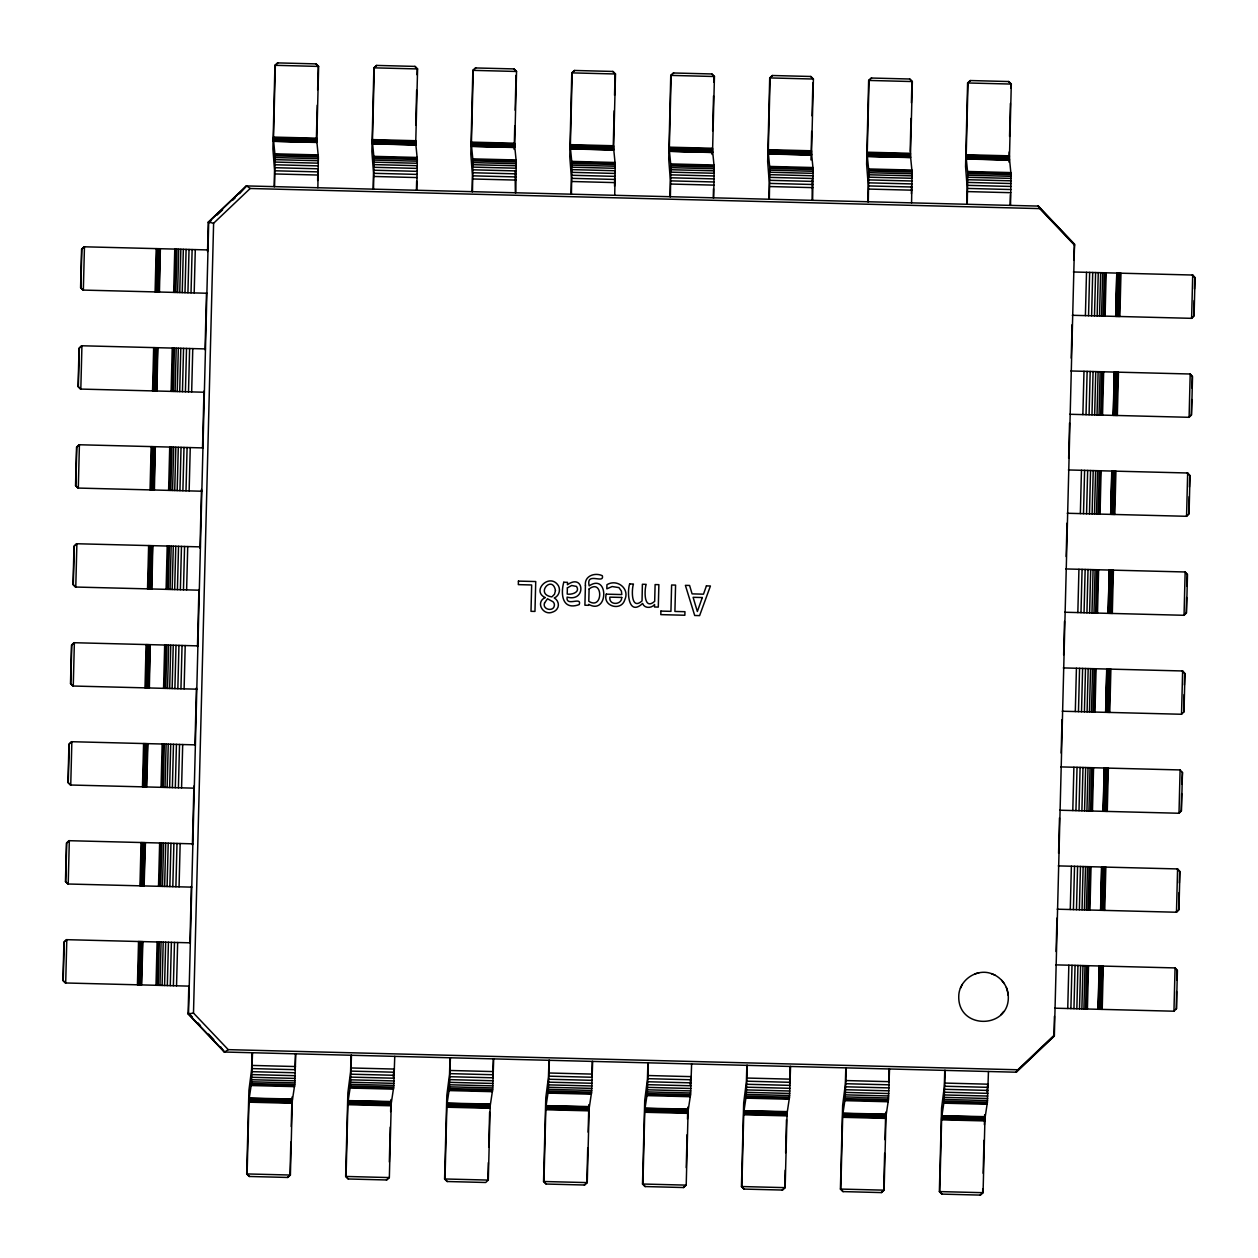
<?xml version="1.0" encoding="UTF-8"?>
<svg xmlns="http://www.w3.org/2000/svg" width="1258" height="1258" viewBox="0 0 1258 1258"><rect width="100%" height="100%" fill="white"/><g stroke="black" fill="none" stroke-linecap="round" stroke-linejoin="round"><path stroke-width="1.5" d="M274.574 186.64L275.077 155.866L273.473 139.607L275.345 65.322L277.829 62.9M317.865 187.741L318.368 156.983L316.764 140.707L318.636 66.422L316.167 63.891L277.546 62.9L274.936 65.306L272.907 148.947L274.527 170.097L274.165 186.624M373.532 189.156L374.035 158.398L372.431 142.123L374.302 67.838L376.771 65.432M416.823 190.257L417.326 159.499L415.722 143.223L417.593 68.938L415.124 66.407L376.488 65.416L373.893 67.838L371.865 151.463L373.484 172.613L373.123 189.14M472.473 191.672L472.992 160.914L471.388 144.639L473.26 70.369L475.728 67.948M515.78 192.773L516.283 162.015L514.679 145.755L516.551 71.47L514.066 68.923L475.445 67.948L472.851 70.354L470.806 153.995L472.426 175.145L472.065 191.672M571.431 194.204L571.934 163.43L570.33 147.17L572.201 72.885L574.686 70.464M614.722 195.305L615.225 164.531L613.621 148.271L615.492 73.986L613.023 71.454L574.403 70.464L571.792 72.87L569.764 156.511L571.384 177.661L571.022 194.188M670.388 196.72L670.891 165.962L669.287 149.686L671.159 75.401L673.628 72.995M713.679 197.821L714.182 167.062L712.578 150.787L714.45 76.502L711.981 73.97L673.345 72.98L670.75 75.401L668.721 159.027L670.341 180.177L669.979 196.704M769.33 199.236L769.849 168.478L768.245 152.202L770.116 77.933L772.585 75.511M812.621 200.337L813.14 169.578L811.536 153.303L813.407 79.034L810.923 76.486L772.302 75.511L769.707 77.917L767.663 161.559L769.283 182.709L768.921 199.236M868.287 201.767L868.791 170.994L867.187 154.734L869.058 80.449L871.542 78.027M911.578 202.868L912.081 172.094L910.477 155.835L912.349 81.55L909.88 79.018L871.244 78.027L868.649 80.433L866.62 164.075L868.24 185.225L867.878 201.752M967.245 204.283L967.748 173.525L966.144 157.25L968.015 82.965L970.484 80.559M1010.536 205.384L1011.039 174.626L1009.435 158.351L1011.306 84.066L1008.837 81.534L970.201 80.543L967.606 82.965L965.562 166.591L967.198 187.741L966.836 204.268M810.985 159.939L811.662 131.382M514.176 149.45L514.758 125.769M712.075 154.498L712.217 148.255M1008.932 162.062L1009.168 151.951M415.282 143.852L415.36 140.692M189.235 986.13L65.29 982.97L62.947 980.438L63.922 942.085L66.391 939.663L190.335 942.824M191.751 887.142L67.806 883.997L65.463 881.449L66.438 843.096L68.907 840.69L192.851 843.835M194.267 788.168L70.338 785.008L67.979 782.476L68.954 744.107L71.439 741.701L195.383 744.862M196.798 689.18L72.854 686.019L70.511 683.487L71.486 645.134L73.955 642.712L197.899 645.873M199.314 590.191L75.37 587.03L73.027 584.498L74.002 546.145L76.471 543.739L200.415 546.884M201.846 491.218L77.902 488.057L75.543 485.525L76.534 447.156L79.002 444.75L202.947 447.911M204.362 392.229L80.418 389.068L78.075 386.536L79.05 348.183L81.518 345.761L205.463 348.922M206.878 293.24L82.934 290.079L80.591 287.547L81.566 249.194L84.05 246.788L207.979 249.933M63.23 980.438L64.205 942.085L66.8 939.679L65.699 982.985L62.947 980.438M65.746 881.465L66.721 843.112L69.316 840.69L68.215 883.997L65.463 881.449M68.262 782.476L69.237 744.123L71.848 741.717L70.747 785.023L67.979 782.476M70.794 683.487L71.769 645.134L74.364 642.728L73.263 686.035L70.511 683.487M73.31 584.514L74.285 546.145L76.895 543.739L75.779 587.046L73.027 584.498M75.826 485.525L76.817 447.172L79.411 444.766L78.31 488.057L75.543 485.525M78.358 386.536L79.333 348.183L81.927 345.777L80.826 389.084L78.075 386.536M80.874 287.563L81.849 249.194L84.459 246.788L83.343 290.095L80.591 287.547M137.437 984.81L138.537 941.503M139.953 885.821L141.069 842.514M142.484 786.848L143.585 743.541M145 687.859L146.101 644.552M147.532 588.87L148.633 545.563M150.048 489.897L151.149 446.59M152.564 390.908L153.665 347.601M155.096 291.919L156.196 248.612M138.113 984.825L139.213 941.519M140.629 885.852L141.729 842.545M143.145 786.863L144.245 743.557M145.676 687.874L146.777 644.568M148.192 588.886L149.293 545.595M150.708 489.912L151.825 446.606M153.24 390.923L154.341 347.617M155.756 291.935L156.857 248.644M138.773 984.841L139.874 941.534M141.289 885.868L142.39 842.561M143.805 786.879L144.906 743.572M146.337 687.89L147.438 644.583M148.853 588.917L149.954 545.61M151.369 489.928L152.485 446.621M153.901 390.939L155.001 347.633M156.417 291.95L157.517 248.659M139.386 984.857L140.487 941.55M141.918 885.884L143.019 842.577M144.434 786.895L145.535 743.588M146.95 687.906L148.067 644.599M149.482 588.933L150.583 545.626M151.998 489.944L153.099 446.637M154.53 390.955L155.63 347.648M157.046 291.982L158.146 248.675M139.968 984.872L141.069 941.566M142.484 885.899L143.601 842.593M145.016 786.91L146.117 743.604M147.532 687.922L148.633 644.615M150.064 588.933L151.164 545.642M152.58 489.96L153.68 446.653M155.096 390.971L156.196 347.664M157.627 291.982L158.728 248.691M140.503 984.888L141.604 941.582M143.019 885.899L144.12 842.593M145.535 786.926L146.651 743.62M148.067 687.937L149.167 644.631M150.583 588.948L151.683 545.642M153.114 489.975L154.215 446.669M155.63 390.986L156.731 347.68M158.146 291.998L159.263 248.691M140.959 984.904L142.06 941.597M143.475 885.915L144.576 842.608M146.007 786.926L147.107 743.635M148.523 687.953L149.623 644.646M151.039 588.964L152.155 545.658M153.57 489.975L154.671 446.669M156.086 391.002L157.187 347.695M158.602 292.013L159.719 248.707M141.336 984.904L142.437 941.597M143.852 885.931L144.953 842.624M146.368 786.942L147.485 743.635M148.9 687.953L150.001 644.646M151.416 588.98L152.517 545.673M153.932 489.991L155.048 446.684M156.464 391.002L157.565 347.695M158.98 292.029L160.081 248.722M141.604 984.92L142.893 941.613M144.12 885.931L145.425 842.64M146.651 786.942L147.941 743.651M149.356 687.969L150.268 644.662M151.888 588.98L152.8 545.673M154.404 490.007L155.316 446.7M156.92 391.018L157.848 347.711M159.452 292.029L160.364 248.722M156.008 985.281L157.108 941.975M158.524 886.308L159.64 843.002M161.055 787.319L162.156 744.013M163.571 688.33L164.672 645.024M166.103 589.342L167.204 546.051M168.619 490.368L169.72 447.062M171.135 391.38L172.236 348.073M173.667 292.391L174.768 249.1M156.873 985.313L157.989 942.006M159.404 886.324L160.505 843.017M161.92 787.335L163.021 744.028M164.452 688.362L165.553 645.055M166.968 589.373L168.069 546.066M169.484 490.384L170.585 447.077M172.016 391.411L173.117 348.104M174.532 292.422L175.633 249.115M158.209 985.344L159.31 942.038M160.725 886.355L161.826 843.049M163.241 787.366L164.342 744.06M165.773 688.393L166.874 645.087M168.289 589.404L169.39 546.098M170.805 490.416L171.921 447.109M173.337 391.442L174.437 348.136M175.853 292.454L176.953 249.147M159.97 985.391L161.071 942.085M162.486 886.403L163.587 843.096M165.002 787.414L166.119 744.107M167.534 688.441L168.635 645.134M170.05 589.452L171.151 546.145M172.582 490.463L173.683 447.156M175.098 391.49L176.199 348.183M177.614 292.501L178.715 249.194M162.109 985.439L163.21 942.132M164.625 886.45L165.726 843.143M167.141 787.477L168.257 744.17M169.673 688.488L170.773 645.181M172.189 589.499L173.29 546.192M174.72 490.526L175.821 447.219M177.236 391.537L178.337 348.23M179.752 292.548L180.853 249.241M164.578 985.501L165.679 942.195M167.094 886.513L168.21 843.206M169.626 787.539L170.726 744.233M172.142 688.551L173.242 645.244M174.673 589.562L175.774 546.255M177.189 490.589L178.29 447.282M179.705 391.6L180.822 348.293M182.237 292.611L183.338 249.304M167.33 985.58L168.43 942.273M169.846 886.591L170.962 843.285M172.377 787.602L173.478 744.296M174.893 688.613L175.994 645.323M177.425 589.64L178.526 546.334M179.941 490.651L181.042 447.345M182.457 391.663L183.558 348.372M184.989 292.689L186.09 249.383M170.286 985.643L171.387 942.336M172.802 886.67L173.903 843.363M175.318 787.681L176.435 744.374M177.85 688.692L178.951 645.385M180.366 589.719L181.466 546.412M182.882 490.73L183.998 447.423M185.413 391.741L186.514 348.435M187.929 292.768L189.03 249.461M173.384 985.722L174.485 942.415M175.9 886.748L177.001 843.442M178.416 787.76L179.532 744.453M180.948 688.771L182.048 645.464M183.464 589.798L184.564 546.491M185.995 490.809L187.096 447.502M188.511 391.82L189.612 348.513M191.027 292.847L192.128 249.54M176.545 985.8L177.645 942.509M179.061 886.827L180.161 843.52M181.577 787.838L182.693 744.532M184.108 688.849L185.209 645.543M186.624 589.876L187.725 546.57M189.14 490.887L190.257 447.581M191.672 391.898L192.773 348.592M194.188 292.925L195.289 249.619M188.81 986.445L188.102 1013.964L224.27 1052.018L1016.291 1072.209L1054.346 1036.026L1074.521 244.162L1038.369 206.092L246.332 185.917L208.278 222.084L207.539 251.569M189.911 943.217L191.358 886.245M192.411 844.967L193.921 786.03M194.974 744.767L196.421 687.78M197.475 646.518L198.921 589.53M199.975 548.268L201.484 489.315M202.522 448.052L203.985 391.081M205.038 349.803L206.485 292.831M1054.377 1035.004L1017.801 1069.772L228.248 1049.644L193.496 1013.067L213.608 223.248L250.185 188.496L1039.753 208.608L1074.489 245.184M295.803 1053.842L294.734 1084.6L292.312 1100.766L290.394 1175.035L287.799 1177.457L249.163 1176.466L246.694 1173.934L248.927 1090.293L251.616 1069.253L252.103 1052.726M252.512 1052.742L251.443 1083.484L249.021 1099.665L247.103 1173.934L249.446 1176.482M290.834 1142.06L289.985 1175.035L287.516 1177.441M291.227 1126.539L291.998 1097.039M316.403 138.176L317.236 105.2M317.645 89.68L318.227 66.407L315.884 63.875M295.394 1053.842L295.001 1068.467M317.645 180.476L317.802 170.773M394.76 1056.374L393.691 1087.116L391.269 1103.282L389.351 1177.567L386.756 1179.973L348.12 1178.982L345.651 1176.45L347.868 1092.825L350.573 1071.769L351.061 1055.258M351.469 1055.258L350.4 1086.016L347.963 1102.181L346.06 1176.466L348.403 1178.998M389.335 1162.03L390.232 1127.121M390.625 1111.616L390.955 1099.555M415.753 125.187L416.634 90.261M417.043 74.757L417.184 68.938L414.841 66.391M416.414 190.241L416.65 181.183M493.702 1058.89L492.649 1089.632L490.211 1105.798L488.293 1180.083L485.698 1182.489L447.077 1181.514L444.593 1178.966L446.826 1095.341L449.531 1074.301L450.002 1057.774M450.411 1057.789L449.358 1088.532L446.92 1104.697L445.002 1178.982L447.361 1181.514M487.884 1180.067L488.34 1162.612M488.733 1147.107L489.614 1112.198M515.151 110.248L516.032 75.338M493.293 1058.874L492.774 1075.826M515.355 192.773L515.072 170.459M592.66 1061.406L591.59 1092.164L589.169 1108.329L587.25 1182.599L584.656 1185.02L546.019 1184.03L543.55 1181.498L545.783 1097.857L548.472 1076.817L548.96 1060.29M549.369 1060.305L548.299 1091.048L545.878 1107.229L543.959 1181.498L546.302 1184.045M587.738 1147.689L586.841 1182.599L584.372 1185.005M588.131 1132.169L588.854 1104.603M613.259 145.739L614.156 110.83M614.549 95.309L615.083 73.97L612.74 71.439M592.251 1061.406L591.889 1075.417M614.549 186.231L614.659 178.337M691.617 1063.938L690.548 1094.68L688.11 1110.845L686.208 1185.13L683.597 1187.536L644.977 1186.546L642.508 1184.014L644.725 1100.388L647.43 1079.333L647.901 1062.821M648.31 1062.821L647.257 1093.579L644.819 1109.745L642.917 1184.03L645.26 1186.561M686.239 1167.66L687.072 1134.685M687.481 1119.164L687.812 1107.119M712.657 130.801L713.538 95.891M713.884 82.32L714.041 76.502L711.698 73.955M713.27 197.805L713.49 188.747M790.559 1066.454L789.505 1097.196L787.068 1113.361L785.149 1187.646L782.555 1190.052L743.934 1189.077L741.449 1186.53L743.682 1102.904L746.387 1081.864L746.859 1065.337M747.268 1065.353L746.214 1096.095L743.777 1112.261L741.858 1186.546L744.217 1189.077M785.196 1170.176L784.74 1187.631L782.272 1190.052M785.637 1152.721L786.47 1119.746M812.055 115.878L812.888 82.902M790.15 1066.438L789.631 1083.39M812.212 200.337L812.133 179.815M889.516 1068.97L888.447 1099.728L886.025 1115.893L884.107 1190.162L881.512 1192.584L842.876 1191.593L840.407 1189.062L842.64 1105.42L845.329 1084.38L845.816 1067.853M846.225 1067.869L845.156 1098.611L842.734 1114.792L840.816 1189.062L843.159 1191.609M883.745 1188.212L884.641 1153.303M884.987 1139.732L885.711 1112.166M910.163 151.369L910.996 118.394M911.405 102.873L911.94 81.534L909.597 79.002M888.777 1081.66L889.107 1068.97M911.405 193.795L911.515 185.901M988.458 1071.502L987.404 1102.244L984.967 1118.409L983.064 1192.694L980.454 1195.1L941.833 1194.109L939.364 1191.578L941.582 1107.936L944.286 1086.896L944.758 1070.385M945.167 1070.385L944.113 1101.143L941.676 1117.308L939.773 1191.593L942.116 1194.125M982.75 1188.794L982.655 1192.678L980.171 1195.1M983.143 1173.289L983.976 1140.314M984.385 1124.794L984.668 1114.682M1009.561 136.43L1010.394 103.455M1010.803 87.934L1010.897 84.066L1008.554 81.518M1010.127 205.368L1010.394 194.503M1008.256 995.613C1010.473 1029.107 957.967 1030.412 958.753 996.446C958.753 980.328 976.523 968.094 991.398 973.613C999.402 976.318 1005.708 983.221 1007.642 991.461C1009.042 1000.959 1007.579 989.842 1006.353 987.467M1015.882 1072.193L1053.937 1036.026L1054.44 1016.37M1056.091 951.52L1056.94 918.12M1058.591 853.286L1059.488 817.904M1061.154 753.07L1062.004 719.67M1063.655 654.82L1064.504 621.421M1066.155 556.571L1067.004 523.171M1068.655 458.321L1069.552 422.955M1071.203 358.121L1072.068 324.706M1073.719 259.871L1074.521 244.162M1067.743 1008.507L1068.844 965.2M1070.275 909.534L1071.376 866.227M1072.791 810.545L1073.892 767.238M1075.307 711.556L1076.423 668.25M1077.839 612.583L1078.939 569.276M1080.355 513.594L1081.455 470.288M1082.871 414.605L1083.987 371.299M1085.402 315.632L1086.503 272.326M1070.888 1008.586L1072.005 965.295M1073.42 909.613L1074.521 866.306M1075.936 810.624L1077.037 767.317M1078.468 711.635L1079.568 668.344M1080.984 612.662L1082.084 569.355M1083.5 513.673L1084.6 470.366M1086.031 414.684L1087.132 371.377M1088.547 315.711L1089.648 272.404M1073.955 1008.664L1075.055 965.373M1076.471 909.691L1077.587 866.385M1079.002 810.702L1080.103 767.396M1081.518 711.714L1082.619 668.407M1084.05 612.74L1085.151 569.434M1086.566 513.751L1087.667 470.445M1089.082 414.763L1090.199 371.456M1091.614 315.789L1092.715 272.483M1076.848 1008.743L1077.949 965.436M1079.364 909.754L1080.465 866.463M1081.896 810.781L1082.996 767.474M1084.412 711.792L1085.512 668.485M1086.928 612.803L1088.028 569.497M1089.459 513.83L1090.56 470.523M1091.975 414.841L1093.076 371.535M1094.491 315.852L1095.608 272.546M1079.506 1008.806L1080.622 965.515M1082.037 909.833L1083.138 866.526M1084.553 810.844L1085.654 767.537M1087.085 711.855L1088.186 668.548M1089.601 612.882L1090.702 569.575M1092.117 513.893L1093.218 470.586M1094.649 414.904L1095.749 371.597M1097.165 315.931L1098.265 272.624M1081.88 1008.869L1082.981 965.562M1084.412 909.896L1085.512 866.589M1086.928 810.907L1088.028 767.6M1089.444 711.918L1090.56 668.611M1091.975 612.945L1093.076 569.638M1094.491 513.956L1095.592 470.649M1097.023 414.967L1098.124 371.66M1099.539 315.994L1100.64 272.687M1083.909 1008.932L1085.009 965.625M1086.425 909.943L1087.525 866.636M1088.941 810.954L1090.041 767.647M1091.472 711.981L1092.573 668.674M1093.988 612.992L1095.089 569.685M1096.504 514.003L1097.621 470.696M1099.036 415.014L1100.137 371.723M1101.552 316.041L1102.653 272.734M1085.528 1008.963L1086.629 965.657M1088.044 909.99L1089.161 866.683M1090.576 811.001L1091.677 767.694M1093.092 712.012L1094.193 668.706M1095.624 613.023L1096.724 569.732M1098.14 514.05L1099.24 470.744M1100.656 415.061L1101.756 371.755M1103.187 316.072L1104.288 272.782M1086.708 1008.995L1087.808 965.688M1089.224 910.006L1090.324 866.715M1091.74 811.033L1092.856 767.726M1094.271 712.044L1095.372 668.737M1096.787 613.055L1097.888 569.748M1099.319 514.082L1100.42 470.775M1101.835 415.093L1102.936 371.786M1104.351 316.104L1105.467 272.797M1087.415 1009.01L1088.516 965.704M1089.931 910.037L1091.048 866.731M1092.463 811.048L1093.564 767.742M1094.979 712.059L1096.08 668.753M1097.511 613.086L1098.611 569.78M1100.027 514.097L1101.127 470.791M1102.543 415.109L1103.659 371.802M1105.074 316.135L1106.175 272.829M1098.045 1009.278L1099.146 965.987M1100.561 910.305L1101.662 866.998L1100.719 910.305M1103.077 811.316L1104.194 768.009M1105.609 712.327L1106.71 669.036M1109.226 570.047L1108.125 613.354L1109.383 570.047M1110.657 514.365L1111.757 471.058M1113.173 415.376L1114.274 372.069M1115.689 316.403L1116.79 273.096L1115.846 316.403M1098.203 1009.293L1099.303 965.987M1103.235 811.316L1104.351 768.009M1105.766 712.342L1106.867 669.036M1110.814 514.365L1111.915 471.058M1113.33 415.392L1114.431 372.085M1098.438 1009.293L1099.539 965.987M1100.97 910.305L1102.071 867.014M1103.486 811.331L1104.587 768.025M1106.002 712.342L1107.103 669.036M1108.534 613.354L1109.635 570.047M1111.05 514.38L1112.151 471.074M1113.566 415.392L1114.682 372.085M1116.098 316.403L1117.198 273.096M1098.784 1009.309L1099.885 966.002M1101.3 910.32L1102.417 867.014M1103.832 811.331L1104.933 768.025M1106.348 712.358L1107.449 669.052M1108.88 613.369L1109.981 570.063M1111.396 514.38L1112.497 471.074M1113.912 415.407L1115.013 372.101M1116.444 316.418L1117.544 273.112M1099.225 1009.309L1100.325 966.002M1101.741 910.336L1102.841 867.029M1104.257 811.347L1105.357 768.04M1106.788 712.358L1107.889 669.052M1109.304 613.385L1110.405 570.078M1111.82 514.396L1112.937 471.09M1114.352 415.407L1115.453 372.101M1116.868 316.434L1117.969 273.128M1099.712 1009.325L1100.813 966.018M1102.228 910.352L1103.345 867.045M1104.76 811.363L1105.861 768.056M1107.276 712.374L1108.377 669.067M1109.808 613.385L1110.908 570.094M1112.324 514.412L1113.424 471.105M1114.84 415.423L1115.956 372.116M1117.371 316.434L1118.472 273.143M1100.294 1009.341L1101.395 966.034M1102.81 910.352L1103.911 867.061M1105.326 811.379L1106.427 768.072M1107.858 712.39L1108.958 669.083M1110.374 613.401L1111.474 570.094M1112.89 514.428L1114.006 471.121M1115.421 415.439L1116.522 372.132M1117.937 316.45L1119.038 273.143M1100.892 1009.356L1102.008 966.05M1103.423 910.367L1104.524 867.077M1105.939 811.394L1107.04 768.088M1108.471 712.405L1109.572 669.099M1110.987 613.417L1112.088 570.11M1113.503 514.443L1114.604 471.137M1116.035 415.454L1117.135 372.148M1118.551 316.466L1119.651 273.159M1101.552 1009.372L1102.653 966.065M1104.068 910.383L1105.169 867.092M1106.6 811.41L1107.7 768.103M1109.116 712.421L1110.216 669.114M1111.632 613.432L1112.748 570.141M1114.163 514.459L1115.264 471.152M1116.679 415.47L1117.78 372.164M1119.195 316.481L1120.312 273.175M1102.212 1009.388L1103.313 966.081M1104.744 910.415L1105.845 867.108M1107.26 811.426L1108.361 768.119M1109.776 712.437L1110.893 669.13M1112.308 613.464L1113.409 570.157M1114.824 514.475L1115.925 471.168M1117.34 415.486L1118.456 372.179M1119.872 316.497L1120.972 273.206M1054.644 1008.177L1173.95 1011.212L1175.066 967.921L1055.745 964.87M1057.176 909.188L1176.482 912.239L1177.582 868.932L1058.277 865.897M1059.692 810.215L1178.998 813.25L1180.098 769.943L1060.793 766.908M1062.208 711.226L1181.529 714.261L1182.63 670.97L1063.309 667.919M1064.74 612.237L1184.045 615.288L1185.146 571.981L1065.841 568.946M1067.256 513.264L1186.561 516.299L1187.662 472.992L1068.356 469.957M1069.772 414.275L1189.093 417.31L1190.194 374.003L1070.888 370.968M1072.303 315.286L1191.609 318.337L1192.71 275.03L1073.404 271.98M1176.592 991.54L1176.434 1008.806L1177.409 970.453L1175.066 967.921M1176.875 980.029L1177.126 970.437L1174.658 967.905M1176.073 912.223L1178.667 909.817L1179.108 892.551M1179.359 882.959L1179.642 871.464L1177.174 868.916M1178.589 813.234L1181.183 810.828L1181.624 793.578M1181.875 783.986L1182.457 772.475L1181.466 810.844L1178.998 813.25M1184.155 694.589L1183.998 711.855L1184.973 673.502L1182.63 670.97M1184.391 684.997L1184.69 673.486L1182.221 670.954M1183.636 615.272L1186.231 612.866L1186.624 597.519M1186.923 586.008L1187.206 574.513L1184.737 571.965M1186.152 516.283L1188.763 513.877L1189.203 496.627M1189.439 487.035L1189.738 475.524L1187.253 472.977M1188.684 417.31L1191.279 414.888L1191.672 399.557M1191.955 388.046L1192.254 376.535L1189.785 374.003M1191.2 318.321L1193.795 315.915L1194.188 300.568M1194.487 289.057L1194.77 277.562L1192.301 275.015M1176.482 912.239L1178.95 909.817L1179.925 871.464L1177.582 868.932M1184.045 615.288L1186.514 612.866L1187.489 574.513L1185.146 571.981M1186.561 516.299L1189.046 513.893L1190.021 475.524L1187.662 472.992M1189.093 417.31L1191.562 414.904L1192.537 376.551L1190.194 374.003M1191.609 318.337L1194.078 315.915L1195.053 277.562L1192.71 275.03M690.878 1076.612L690.076 1084.412M987.734 1084.176L986.932 1091.975M394.006 1069.725L393.219 1076.848M960.436 988.238L962.26 984.464M246.332 185.917L239.523 193.716M1016.291 1072.209L1017.801 1069.772M1000.975 1014.656L1003.695 1011.463M386.458 1179.973L388.942 1177.551M683.314 1187.536L685.799 1185.115M1181.529 714.261L1183.998 711.855M881.229 1192.568L883.698 1190.162M1173.95 1011.212L1176.434 1008.806M211.391 220.449L208.576 223.122L208.278 222.084L213.608 223.248M217.021 215.102L222.635 209.756M232.478 200.399L235.293 197.726M228.248 1049.644L224.679 1052.034L188.527 1013.964L208.702 222.1L246.741 185.932L250.185 188.496M978.96 972.764L974.919 973.881M193.496 1013.067L188.102 1013.964L188.448 1012.942L192.458 1017.156M274.936 65.306L318.636 66.422M373.893 67.838L417.593 68.938M472.851 70.354L516.551 71.47M571.792 72.87L615.492 73.986M670.75 75.401L714.45 76.502M769.707 77.917L813.407 79.034M868.649 80.433L912.349 81.55M967.606 82.965L1011.306 84.066M273.521 137.091L316.812 138.191M372.478 139.607L415.769 140.707M471.42 142.123L514.711 143.223M570.377 144.654L613.668 145.755M669.335 147.17L712.626 148.271M768.276 149.686L811.567 150.787M867.234 152.202L910.525 153.319M966.191 154.734L1009.482 155.835M273.505 137.751L316.796 138.852M372.462 140.267L415.753 141.383M471.404 142.799L514.695 143.899M570.361 145.315L613.652 146.415M669.319 147.831L712.61 148.947M768.261 150.362L811.552 151.463M867.218 152.878L910.509 153.979M966.175 155.394L1009.466 156.511M273.489 138.411L316.78 139.512M372.447 140.927L415.738 142.028M471.404 143.443L514.695 144.544M570.346 145.975L613.637 147.076M669.303 148.491L712.594 149.592M768.245 151.007L811.552 152.108M867.202 153.539L910.493 154.64M966.16 156.055L1009.451 157.156M273.489 139.025L316.78 140.125M372.431 141.556L415.722 142.657M471.388 144.072L514.679 145.173M570.346 146.588L613.637 147.689M669.287 149.104L712.578 150.221M768.245 151.636L811.536 152.737M867.202 154.152L910.493 155.253M966.144 156.668L1009.435 157.785M273.473 139.607L316.764 140.707M372.431 142.123L415.722 143.223M471.388 144.639L514.679 145.755M570.33 147.17L613.621 148.271M669.287 149.686L712.578 150.787M768.245 152.202L811.536 153.303M867.187 154.734L910.477 155.835M966.144 157.25L1009.435 158.351M273.473 140.11L316.764 141.226M372.431 142.641L415.722 143.742M471.373 145.157L514.664 146.258M570.33 147.673L613.621 148.79M669.287 150.205L712.578 151.306M768.229 152.721L811.52 153.822M867.187 155.237L910.477 156.354M966.144 157.769L1009.435 158.87M273.473 140.566L316.764 141.667M372.431 143.082L415.722 144.183M471.388 145.598L514.679 146.699M570.33 148.13L613.621 149.23M669.287 150.645L712.578 151.746M768.229 153.162L811.536 154.262M867.187 155.693L910.477 156.794M966.144 158.209L1009.435 159.31M273.489 140.912L316.78 142.012M372.431 143.443L415.722 144.544M471.388 145.959L514.679 147.06M570.346 148.475L613.637 149.576M669.287 151.007L712.578 152.108M768.245 153.523L811.536 154.624M867.187 156.039L910.477 157.14M966.144 158.571L1009.435 159.672M273.489 141.179L316.78 142.28M372.447 143.711L415.738 144.812M471.388 146.227L514.695 147.328M570.346 148.743L613.637 149.844M712.594 152.375L669.303 151.275L712.61 152.532M768.245 153.791L811.536 154.891M867.202 156.306L910.493 157.407M966.16 158.838L1009.451 159.939M273.505 141.352L316.796 142.453M372.462 143.868L415.753 144.969M471.404 146.4L514.695 147.5M570.361 148.916L613.652 150.017M768.261 153.963L811.552 155.064M867.218 156.479L910.509 157.58M966.16 158.995L1009.451 160.096M274.983 153.822L318.274 154.923M373.941 156.354L417.231 157.454M472.882 158.87L516.173 159.97M571.84 161.386L615.131 162.486M670.797 163.917L714.088 165.018M769.739 166.433L813.03 167.534M868.696 168.949L911.987 170.05M967.638 171.481L1010.945 172.582M275.046 154.624L318.337 155.725M373.988 157.14L417.279 158.241M472.945 159.656L516.236 160.757M571.903 162.188L615.193 163.288M670.844 164.704L714.135 165.804M769.802 167.22L813.093 168.32M868.759 169.751L912.05 170.852M967.701 172.267L1010.992 173.368M275.077 155.866L318.368 156.983M374.035 158.398L417.326 159.499M472.992 160.914L516.283 162.015M571.934 163.43L615.225 164.531M670.891 165.962L714.182 167.062M769.849 168.478L813.14 169.578M868.791 170.994L912.081 172.094M967.748 173.525L1011.039 174.626M275.109 157.565L318.4 158.665M374.066 160.081L417.357 161.181M473.008 162.597L516.299 163.713M571.965 165.128L615.256 166.229M670.923 167.644L714.214 168.745M769.865 170.16L813.155 171.277M868.822 172.692L912.113 173.793M967.764 175.208L1011.055 176.309M275.109 159.64L318.416 160.741M374.066 162.156L417.357 163.273M473.024 164.688L516.315 165.789M571.965 167.204L615.256 168.305M670.923 169.72L714.214 170.836M769.88 172.252L813.171 173.352M868.822 174.768L912.113 175.868M967.779 177.284L1011.07 178.4M275.109 162.062L318.4 163.178M374.051 164.594L417.357 165.694M473.008 167.11L516.299 168.21M571.965 169.626L615.256 170.742M670.907 172.157L714.198 173.258M769.865 174.673L813.155 175.774M868.822 177.189L912.113 178.29M967.764 179.721L1011.055 180.822M275.077 164.782L318.368 165.883M374.035 167.298L417.326 168.399M472.977 169.814L516.267 170.931M571.934 172.346L615.225 173.447M670.891 174.862L714.182 175.963M769.833 177.378L813.124 178.494M868.791 179.91L912.081 181.01M967.748 182.426L1011.039 183.526M275.03 167.707L318.321 168.808M373.988 170.223L417.279 171.34M472.945 172.755L516.236 173.856M571.887 175.271L615.178 176.372M670.844 177.787L714.135 178.903M769.786 180.319L813.093 181.419M868.743 182.835L912.034 183.935M967.701 185.351L1010.992 186.451M274.967 170.789L318.274 171.89M373.925 173.305L417.216 174.406M472.882 175.837L516.173 176.938M571.824 178.353L615.115 179.454M670.781 180.869L714.072 181.97M769.739 183.401L813.03 184.501M868.68 185.917L911.971 187.017M967.638 188.433L1010.929 189.533M274.904 173.95L318.195 175.051M373.846 176.466L417.137 177.567M472.804 178.982L516.095 180.083M571.761 181.498L615.052 182.614M670.703 184.03L713.994 185.13M769.66 186.546L812.951 187.646M868.618 189.062L911.908 190.178M967.559 191.593L1010.85 192.694M991.398 973.613L995.251 975.265M1001.793 980.407L1004.403 983.756M252.182 1065.432L295.473 1066.532M351.139 1067.963L394.43 1069.064M450.097 1070.479L493.388 1071.58M549.038 1072.995L592.329 1074.096M647.996 1075.527L691.287 1076.628M746.953 1078.043L790.244 1079.144M845.895 1080.559L889.186 1081.66M944.852 1083.075L988.143 1084.192M252.103 1068.592L295.394 1069.693M351.061 1071.108L394.352 1072.209M450.002 1073.64L493.293 1074.741M548.96 1076.156L592.251 1077.257M647.901 1078.672L691.192 1079.773M746.859 1081.188L790.15 1082.305M845.816 1083.72L889.107 1084.821M944.758 1086.236L988.049 1087.337M252.009 1071.674L295.3 1072.775M350.951 1074.19L394.241 1075.291M449.908 1076.706L493.199 1077.807M548.865 1079.238L592.156 1080.339M647.807 1081.754L691.098 1082.855M746.765 1084.27L790.055 1085.371M845.722 1086.802L889.013 1087.903M944.664 1089.318L987.955 1090.419M251.899 1074.599L295.19 1075.7M350.856 1077.115L394.147 1078.216M449.798 1079.631L493.089 1080.748M548.755 1082.163L592.046 1083.264M647.713 1084.679L691.004 1085.78M746.654 1087.195L789.945 1088.312M845.612 1089.727L888.903 1090.828M944.554 1092.243L987.86 1093.344M251.789 1077.304L295.08 1078.405M350.746 1079.82L394.037 1080.937M449.688 1082.352L492.979 1083.453M548.645 1084.868L591.936 1085.968M647.603 1087.384L690.894 1088.485M746.544 1089.915L789.835 1091.016M845.502 1092.431L888.793 1093.532M944.444 1094.947L987.734 1096.048M251.679 1079.726L294.97 1080.826M350.62 1082.242L393.911 1083.358M449.578 1084.773L492.869 1085.874M548.535 1087.289L591.826 1088.39M647.477 1089.805L690.768 1090.922M746.434 1092.337L789.725 1093.438M845.392 1094.853L888.683 1095.954M944.333 1097.369L987.624 1098.486M251.569 1081.801L294.859 1082.902M350.51 1084.333L393.801 1085.434M449.468 1086.849L492.759 1087.95M548.409 1089.365L591.7 1090.466M647.367 1091.897L690.658 1092.998M746.324 1094.413L789.615 1095.514M845.266 1096.929L888.557 1098.03M944.223 1099.461L987.514 1100.561M251.443 1083.484L294.734 1084.6M350.4 1086.016L393.691 1087.116M449.358 1088.532L492.649 1089.632M548.299 1091.048L591.59 1092.164M647.257 1093.579L690.548 1094.68M746.214 1096.095L789.505 1097.196M845.156 1098.611L888.447 1099.728M944.113 1101.143L987.404 1102.244M251.348 1084.742L294.639 1085.843M350.29 1087.258L393.581 1088.359M449.248 1089.79L492.538 1090.89M548.205 1092.306L591.496 1093.406M647.147 1094.822L690.438 1095.922M746.104 1097.353L789.395 1098.454M845.062 1099.869L888.352 1100.97M944.003 1102.385L987.294 1103.486M251.238 1085.528L294.545 1086.629M350.196 1088.044L393.487 1089.161M449.153 1090.576L492.444 1091.677M548.095 1093.092L591.386 1094.193M647.052 1095.608L690.343 1096.724M746.01 1098.14L789.301 1099.24M844.951 1100.656L888.242 1101.756M943.909 1103.172L987.2 1104.272M249.115 1098.077L292.422 1099.02M348.057 1100.608L391.38 1101.536M447.015 1103.124L490.321 1104.052M545.972 1105.64L589.279 1106.584M644.914 1108.172L688.236 1109.1M743.871 1110.688L787.178 1111.616M842.829 1113.204L886.135 1114.148M941.77 1115.736L985.093 1116.664M249.084 1098.344L292.375 1099.445M348.041 1100.86L391.332 1101.977M446.999 1103.392L490.29 1104.493M545.941 1105.908L589.231 1107.009M644.898 1108.424L688.189 1109.54M743.855 1110.956L787.146 1112.056M842.797 1113.472L886.088 1114.572M941.755 1115.988L985.045 1117.104M249.068 1098.706L292.359 1099.806M348.026 1101.222L391.317 1102.322M446.967 1103.753L490.258 1104.854M545.925 1106.269L589.216 1107.37M644.867 1108.785L688.157 1109.886M743.824 1111.317L787.115 1112.418M842.781 1113.833L886.072 1114.934M941.723 1116.349L985.014 1117.45M249.037 1099.146L292.328 1100.247M347.994 1101.662L391.285 1102.763M446.952 1104.194L490.243 1105.295M545.893 1106.71L589.184 1107.811M644.851 1109.226L688.142 1110.327M743.808 1111.757L787.099 1112.858M842.75 1114.274L886.041 1115.374M941.707 1116.79L984.998 1117.89M249.021 1099.665L292.312 1100.766M347.963 1102.181L391.269 1103.282M446.92 1104.697L490.211 1105.798M545.878 1107.229L589.169 1108.329M644.819 1109.745L688.11 1110.845M743.777 1112.261L787.068 1113.361M842.734 1114.792L886.025 1115.893M941.676 1117.308L984.967 1118.409M248.99 1100.231L292.281 1101.332M347.947 1102.747L391.238 1103.864M446.904 1105.279L490.195 1106.38M545.846 1107.795L589.137 1108.896M644.804 1110.311L688.095 1111.427M743.761 1112.843L787.052 1113.943M842.703 1115.359L885.994 1116.459M941.66 1117.875L984.951 1118.975M248.974 1100.86L292.265 1101.961M347.931 1103.376L391.222 1104.477M446.873 1105.892L490.164 1106.993M545.83 1108.424L589.121 1109.525M644.772 1110.94L688.079 1112.041M743.73 1113.456L787.021 1114.557M842.687 1115.988L885.978 1117.088M941.629 1118.504L984.92 1119.604M248.958 1101.505L292.249 1102.606M347.9 1104.021L391.191 1105.137M446.857 1106.553L490.148 1107.653M545.815 1109.069L589.106 1110.169M644.756 1111.585L688.047 1112.701M743.714 1114.116L787.005 1115.217M842.656 1116.632L885.947 1117.733M941.613 1119.148L984.904 1120.265M248.927 1102.181L292.218 1103.282M347.884 1104.697L391.175 1105.798M446.842 1107.213L490.133 1108.314M545.783 1109.745L589.074 1110.845M644.741 1112.261L688.032 1113.361M743.698 1114.777L786.989 1115.877M842.64 1117.308L885.931 1118.409M941.597 1119.824L984.888 1120.925M246.694 1173.934L290.394 1175.035M345.651 1176.45L389.351 1177.567M444.593 1178.966L488.293 1180.083M543.55 1181.498L587.25 1182.599M642.508 1184.014L686.208 1185.13M741.449 1186.53L785.149 1187.646M840.407 1189.062L884.107 1190.162M939.364 1191.578L983.064 1192.694M1037.944 206.076L1072.775 242.731M197.805 1022.785L200.478 1025.6M208.498 1034.045L213.844 1039.674M220.527 1046.703L224.27 1052.018M810.639 76.486L812.998 79.018M1180.098 769.943L1182.457 772.475M513.783 68.923L516.142 71.454M1038.369 206.092L1039.753 208.608M518.422 581.102L518.327 584.624L531.662 584.97L531.002 611.325L534.964 611.419L535.735 581.542L518.422 581.102M545.139 597.581C534.964 602.315 543.393 616.326 552.781 612.001A8.586 8.586 0 0 0 556.854 609.218C559.826 605.601 558.19 600.019 554.243 597.975C559.731 595.852 561.21 588.068 557.09 583.979C548.095 573.947 531.615 591.087 545.139 597.581M563.757 582.25C560.313 595.05 562.703 610.602 579.215 604.595C582.187 596.009 565.518 607.252 567.138 597.094C586.401 602.519 584.372 572.642 567.452 584.734L567.515 582.344L563.757 582.25M567.374 587.863L567.216 594.091C571.651 594.861 580.52 592.345 576.526 586.417L571.667 585.505L567.374 587.863M585.426 585.363L584.907 605.224L588.461 605.318L588.713 604.359C608.463 615.602 608.919 572.563 589.184 585.866C585.693 571.085 604.595 584.577 602.33 575.708C594.955 572.186 584.215 575.881 585.426 585.363M589.106 588.98L588.791 601.293C603.415 610.602 603.132 578.02 589.106 588.98M606.277 594.153C602.409 606.403 621.263 611.655 624.786 599.814C630.054 588.508 617.002 578.507 606.938 584.718L606.828 588.838L612.159 586.543L618.936 587.596L621.405 591.087L621.798 594.562L606.277 594.153M629.66 583.932C626.798 592.581 628.56 616.64 642.618 603.447C644.332 608.668 651.565 608.353 654.585 604.516L654.522 607.001L658.296 607.095L658.878 584.671L655.104 584.577L654.679 601.324C643.624 611.011 644.348 590.065 646.156 584.357L642.382 584.262L642.036 600.931C630.981 610.775 631.547 589.813 633.434 584.026L629.66 583.932M660.906 611.089L660.812 614.627L684.855 615.241L684.95 611.702L674.917 611.451L675.577 585.096L671.615 585.001L670.939 611.357L660.906 611.089M544.541 602.975C541.962 609.737 554.023 612.237 554.385 605.192A4.277 4.277 0 0 0 552.86 601.67L547.482 598.761L544.541 602.975M555.454 590.6L554.479 594.263L551.853 596.905C534.336 594.232 552.514 574.135 555.454 590.6M621.735 597.44C621.939 605.334 608.542 605.538 609.878 597.141L621.735 597.44M706.414 585.882L703.489 594.169L692.089 593.87L689.588 585.457L685.39 585.347L694.699 615.492L699.605 615.618L710.424 585.992L706.414 585.882M702.31 597.534L697.357 611.498L693.095 597.298L702.31 597.534"/></g></svg>
